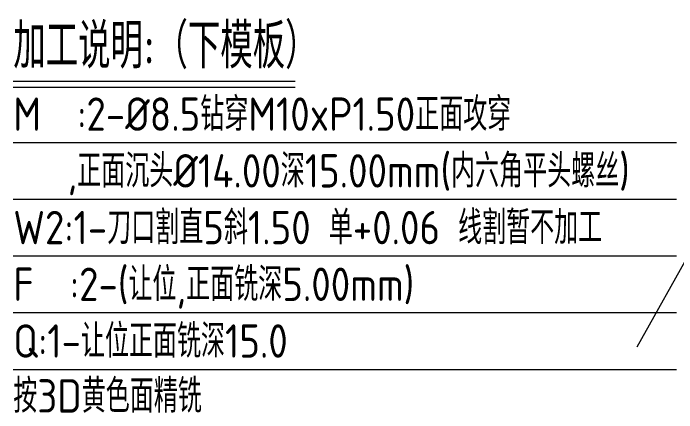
# Model space of a CAD drawing. Header units: millimetres. Extents: x 101499 to 101969, y 637 to 896.
# Drawn here: x 101658.7 to 101812.6, y 658.5 to 751.1 of the extents above; entities that cross this region are included whole.
import ezdxf

# ---------------------------------------------------------------- set-up
doc = ezdxf.new("R2010")
doc.units = ezdxf.units.MM
doc.layers.add('TEXT', color=4, linetype='Continuous')
doc.styles.add('gbenor', font='gbenor.shx', dxfattribs={"bigfont": 'gbcbig.shx'})

msp = doc.modelspace()

# ---------------------------------------------------------------- linework, layer by layer
at = {"layer": 'TEXT', "color": 6, "lineweight": 5}
msp.add_line((101803.478, 673.712), (101846.595, 751.136), dxfattribs=at)
at = {"layer": 'TEXT', "color": 3, "lineweight": 5}
for p, q in [((101658.657, 735.362), (101724.057, 735.362)), ((101658.657, 734.007), (101724.057, 734.007)), ((101658.657, 721.156), (101812.565, 721.156)), ((101658.657, 707.996), (101812.565, 707.996)), ((101658.657, 694.835), (101812.565, 694.835)), ((101658.657, 681.675), (101812.565, 681.675)), ((101658.657, 668.514), (101812.565, 668.514))]:
    msp.add_line(p, q, dxfattribs=at)

# ---------------------------------------------------------------- texts
at = {"layer": 'TEXT', "color": 4, "lineweight": 5, "style": 'gbenor'}
for s, height, p in [('加工说明:（下模板）', 10.4509, (101658.657, 738.342)), ('M  :2-%%C8.5钻穿M10xP1.50正面攻穿', 7.74144, (101658.657, 723.866)), ('   ,正面沉头%%C14.00深15.00mm(内六角平头螺丝)', 7.74144, (101658.657, 710.705)), ('F  :2-(让位,正面铣深5.00mm)', 7.74144, (101658.657, 684.384)), ('Q:1-让位正面铣深15.0', 7.74144, (101658.657, 671.224))]:
    msp.add_text(s, height=height, dxfattribs=at).set_placement(p)
at = {"layer": 'TEXT', "color": 8, "lineweight": 5, "style": 'gbenor'}
msp.add_text('W2:1-刀口割直5斜1.50 单+0.06 线割暂不加工', height=7.74144, dxfattribs=at).set_placement((101658.657, 697.545))
at = {"layer": 'TEXT', "color": 2, "lineweight": 5, "style": 'gbenor'}
msp.add_text('按3D黄色面精铣', height=7.7414, dxfattribs=at).set_placement((101658.657, 658.481))

doc.saveas('drawing.dxf')
